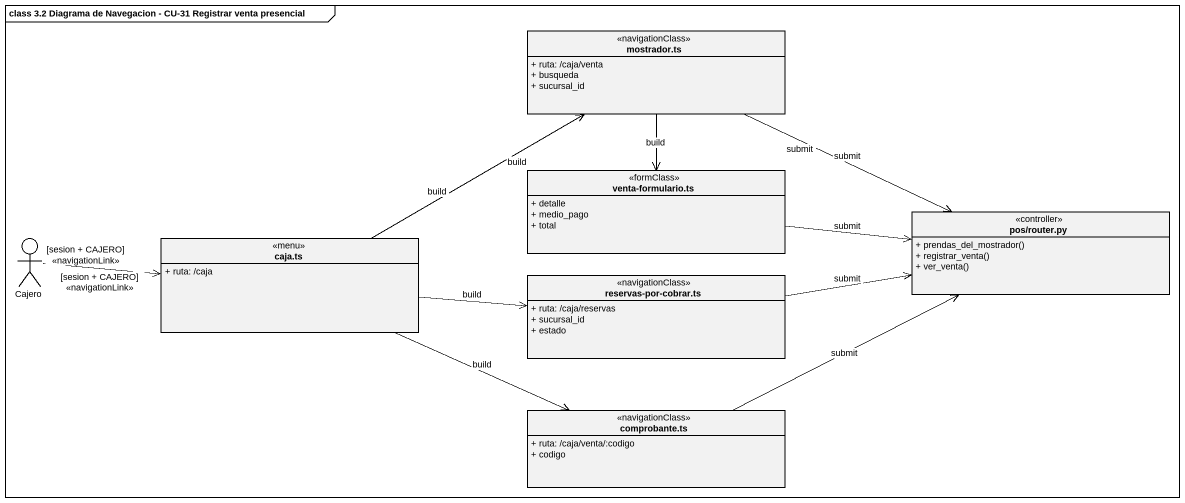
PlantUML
@startuml
mainframe class 3.2 Diagrama de Navegacion - CU-31 Registrar venta presencial
allowmixing
hide circle
hide empty members
skinparam classAttributeIconSize 0
class "mostrador.ts" as mostrador_ts <<navigationClass>> {
  + ruta: /caja/venta
  + busqueda
  + sucursal_id
}
class "venta-formulario.ts" as venta_formulario_ts <<formClass>> {
  + detalle
  + medio_pago
  + total
}
class "pos/router.py" as pos_router_py <<controller>> {
  + prendas_del_mostrador()
  + registrar_venta()
  + ver_venta()
}
actor Cajero
class "caja.ts" as caja_ts <<menu>> {
  + ruta: /caja
}
class "reservas-por-cobrar.ts" as reservas_por_cobrar_ts <<navigationClass>> {
  + ruta: /caja/reservas
  + sucursal_id
  + estado
}
class "comprobante.ts" as comprobante_ts <<navigationClass>> {
  + ruta: /caja/venta/:codigo
  + codigo
}
mostrador_ts --> venta_formulario_ts : build
mostrador_ts -right-> pos_router_py : submit
mostrador_ts -right-> pos_router_py : submit
venta_formulario_ts -right-> pos_router_py : submit
Cajero -right-> caja_ts : [sesion + CAJERO]\n<<navigationLink>>
Cajero -right-> caja_ts : [sesion + CAJERO]\n<<navigationLink>>
caja_ts -right-> mostrador_ts : build
caja_ts -right-> mostrador_ts : build
caja_ts -right-> reservas_por_cobrar_ts : build
caja_ts -right-> comprobante_ts : build
reservas_por_cobrar_ts -right-> pos_router_py : submit
comprobante_ts -right-> pos_router_py : submit
@enduml
